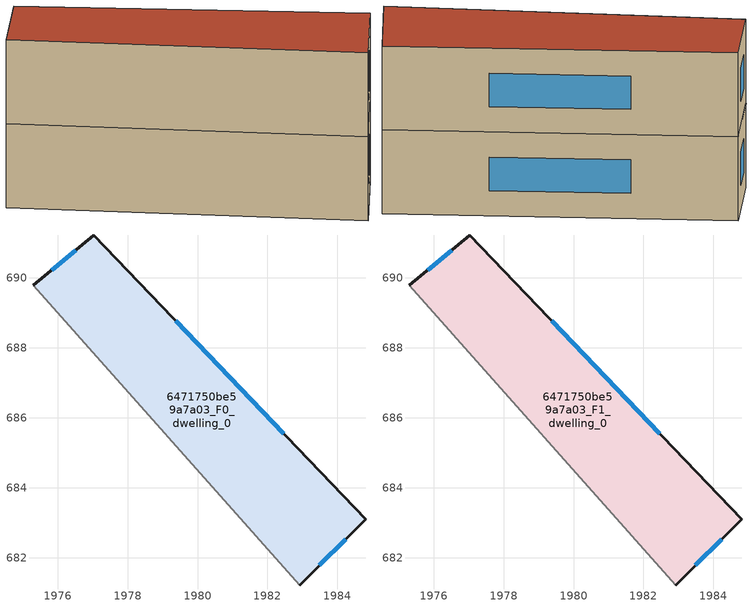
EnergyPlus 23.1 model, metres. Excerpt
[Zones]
6471750be59a7a03_F0_dwelling_0
 floor ground (EU_floor_Construction): 1977.04,691.23 1984.81,683.1 1982.92,681.22 1975.31,689.79 z0
 wall outside (EU_wall_Construction): 1982.92,681.22 1984.81,683.1 1977.04,691.23 1975.31,689.79 z0:3
 wall adiabatic (EU_wall_Construction): 1975.31,689.79 1982.92,681.22 z0:3
 window (EU_Window_Construction): 1976.52,690.79 1975.83,690.22 / 1982.47,685.55 1979.38,688.78 / 1983.49,681.78 1984.24,682.53 z0.9:2.1
6471750be59a7a03_F1_dwelling_0
 floor to 6471750be59a7a03_F0_dwelling_0 (EU_floor_Construction): 1977.04,691.23 1984.81,683.1 1982.92,681.22 1975.31,689.79 z3
 wall outside (EU_wall_Construction): 1982.92,681.22 1984.81,683.1 1977.04,691.23 1975.31,689.79 z3:6
 wall adiabatic (EU_wall_Construction): 1975.31,689.79 1982.92,681.22 z3:6
 window (EU_Window_Construction): 1976.52,690.79 1975.83,690.22 / 1982.47,685.55 1979.38,688.78 / 1983.49,681.78 1984.24,682.53 z3.9:5.1
 roof outside (EU_roof_Construction): 1984.81,683.1 1977.04,691.23 1975.31,689.79 1982.92,681.22 z6
[Building]
EU S2 Campaign: North Axis=0; Terrain=City; Solar Distribution=FullExterior
[Site:Location]
Bologna: Latitude=44.5; Longitude=11.25; Time Zone=1; Elevation=37
[SizingPeriod:WeatherFileDays]
AnnualSizingPeriod: Begin Month=1; Begin Day of Month=1; End Month=12; End Day of Month=31; Day of Week for Start Day=Monday; Use Weather File Daylight Saving Period=No; Use Weather File Rain and Snow Indicators=No
[MATERIAL]
EU_InternalMass_Material: Roughness=MediumRough; Thickness=0.1; Conductivity=1; Density=1800; Specific Heat=900; Thermal Absorptance=0.9; Solar Absorptance=0.7; Visible Absorptance=0.7
[MATERIAL:NOMASS] Roughness=MediumRough; Thermal Absorptance=0.9; Solar Absorptance=0.7; Visible Absorptance=0.7
Name | Thermal Resistance
EU_wall_NoMass | 0.734017
EU_roof_NoMass | 0.658631
EU_floor_NoMass | 0.747526
[WINDOWMATERIAL:SIMPLEGLAZINGSYSTEM]
EU_Window_SimpleGlazing: UFactor=4.06248; Solar Heat Gain Coefficient=0.85; Visible Transmittance=0.85
[CONSTRUCTION]
EU_wall_Construction: EU_wall_NoMass
EU_roof_Construction: EU_roof_NoMass
EU_floor_Construction: EU_floor_NoMass
EU_Window_Construction: EU_Window_SimpleGlazing
EU_InternalMass_Construction: EU_InternalMass_Material
[ZONE] Type=1; Multiplier=1; Ceiling Height=autocalculate; Floor Area=autocalculate; Part of Total Floor Area=Yes
Name | Volume
6471750be59a7a03_F0_dwelling_0 | 83.6375
6471750be59a7a03_F1_dwelling_0 | 83.6367
[INTERNALMASS] Construction=EU_InternalMass_Construction; Surface Area=27.8789
Name | Zone or ZoneList
6471750be59a7a03_F0_dwelling_0_EU_InternalMass | 6471750be59a7a03_F0_dwelling_0
6471750be59a7a03_F1_dwelling_0_EU_InternalMass | 6471750be59a7a03_F1_dwelling_0
[OTHEREQUIPMENT] Fuel Type=Electricity; Design Level Calculation Method=Watts/Area; Power per Zone Floor Area=1; Fraction Latent=0; Fraction Radiant=0; Fraction Lost=0; Carbon Dioxide Generation Rate=0; EndUse Subcategory=EU_Step8_InternalGains
Name | Zone or ZoneList or Space or SpaceList | Schedule
EU_Step8_InternalGain_6471750be59a7a03_F0_dwelling_0_f000 | 6471750be59a7a03_F0_dwelling_0 | EU_Step8_GainSchedule_6471750be59a7a03_F0_dwelling_0_f000
EU_Step8_InternalGain_6471750be59a7a03_F1_dwelling_0_f000 | 6471750be59a7a03_F1_dwelling_0 | EU_Step8_GainSchedule_6471750be59a7a03_F1_dwelling_0_f000
[ZONEVENTILATION:DESIGNFLOWRATE] Schedule=EU_AlwaysOn; Design Flow Rate Calculation Method=AirChanges/Hour; Air Changes per Hour=0.656562; Ventilation Type=Natural; Fan Pressure Rise=0; Fan Total Efficiency=1; Constant Term Coefficient=1; Temperature Term Coefficient=0; Velocity Term Coefficient=0; Velocity Squared Term Coefficient=0; Minimum Indoor Temperature=-100; Maximum Indoor Temperature=100; Delta Temperature=-100; Minimum Outdoor Temperature=-100; Maximum Outdoor Temperature=100; Maximum Wind Speed=40
Name | Zone or ZoneList or Space or SpaceList
EU_ConstantAir_6471750be59a7a03_F0_dwelling_0 | 6471750be59a7a03_F0_dwelling_0
EU_ConstantAir_6471750be59a7a03_F1_dwelling_0 | 6471750be59a7a03_F1_dwelling_0
[HVACTEMPLATE:THERMOSTAT] Constant Heating Setpoint=20; Constant Cooling Setpoint=50
EU_HeatOnly_6471750be59a7a03_F0_dwelling_0; EU_HeatOnly_6471750be59a7a03_F1_dwelling_0
[HVACTEMPLATE:ZONE:IDEALLOADSAIRSYSTEM] System Availability Schedule=EU_AlwaysOn; Maximum Heating Supply Air Temperature=50; Minimum Cooling Supply Air Temperature=13; Maximum Heating Supply Air Humidity Ratio=0.0156; Minimum Cooling Supply Air Humidity Ratio=0.0077; Heating Limit=NoLimit; Cooling Limit=NoLimit; Heating Availability Schedule=EU_AlwaysOn; Cooling Availability Schedule=EU_CoolingOff; Dehumidification Control Type=ConstantSensibleHeatRatio; Cooling Sensible Heat Ratio=0.7; Dehumidification Setpoint=60; Humidification Control Type=None; Humidification Setpoint=30; Outdoor Air Method=None; Outdoor Air Flow Rate per Person=0.00944; Outdoor Air Flow Rate per Zone Floor Area=0; Outdoor Air Flow Rate per Zone=0; Demand Controlled Ventilation Type=None; Outdoor Air Economizer Type=NoEconomizer; Heat Recovery Type=None; Sensible Heat Recovery Effectiveness=0.7; Latent Heat Recovery Effectiveness=0.65
Name | Template Thermostat
6471750be59a7a03_F0_dwelling_0 | EU_HeatOnly_6471750be59a7a03_F0_dwelling_0
6471750be59a7a03_F1_dwelling_0 | EU_HeatOnly_6471750be59a7a03_F1_dwelling_0
[SIZING:ZONE] Zone Cooling Design Supply Air Temperature Input Method=SupplyAirTemperature; Zone Cooling Design Supply Air Temperature=13; Zone Heating Design Supply Air Temperature Input Method=SupplyAirTemperature; Zone Heating Design Supply Air Temperature=50; Zone Cooling Design Supply Air Humidity Ratio=0.008; Zone Heating Design Supply Air Humidity Ratio=0.008; Cooling Design Air Flow Method=DesignDay; Cooling Design Air Flow Rate=0; Cooling Minimum Air Flow per Zone Floor Area=0.000762; Cooling Minimum Air Flow=0; Cooling Minimum Air Flow Fraction=0.2; Heating Design Air Flow Method=DesignDay; Heating Design Air Flow Rate=0; Heating Maximum Air Flow per Zone Floor Area=0.002032; Heating Maximum Air Flow=0.141576; Heating Maximum Air Flow Fraction=0.3; Account for Dedicated Outdoor Air System=No; Dedicated Outdoor Air System Control Strategy=NeutralSupplyAir; Dedicated Outdoor Air Low Setpoint Temperature for Design=autosize; Dedicated Outdoor Air High Setpoint Temperature for Design=autosize; Zone Load Sizing Method=Sensible Load Only No Latent Load; Zone Latent Cooling Design Supply Air Humidity Ratio Input Method=HumidityRatioDifference; Zone Cooling Design Supply Air Humidity Ratio Difference=0.005; Zone Latent Heating Design Supply Air Humidity Ratio Input Method=HumidityRatioDifference; Zone Humidification Design Supply Air Humidity Ratio Difference=0.005
6471750be59a7a03_F0_dwelling_0; 6471750be59a7a03_F1_dwelling_0
[SCHEDULE:CONSTANT]
Name | Hourly Value
EU_AlwaysOn | 1
EU_CoolingOff | 0
[SCHEDULE:FILE] Column Number=1; Rows to Skip at Top=0; Number of Hours of Data=8760; Column Separator=Comma; Interpolate to Timestep=No; Minutes per Item=60; Adjust Schedule for Daylight Savings=Yes
Name | File
EU_Step8_GainSchedule_6471750be59a7a03_F0_dwelling_0_f000 | ../../schedules/6471750be59a7a03/6471750be59a7a03_F0_dwelling_0_f000_gain.csv
EU_Step8_GainSchedule_6471750be59a7a03_F1_dwelling_0_f000 | ../../schedules/6471750be59a7a03/6471750be59a7a03_F1_dwelling_0_f000_gain.csv
